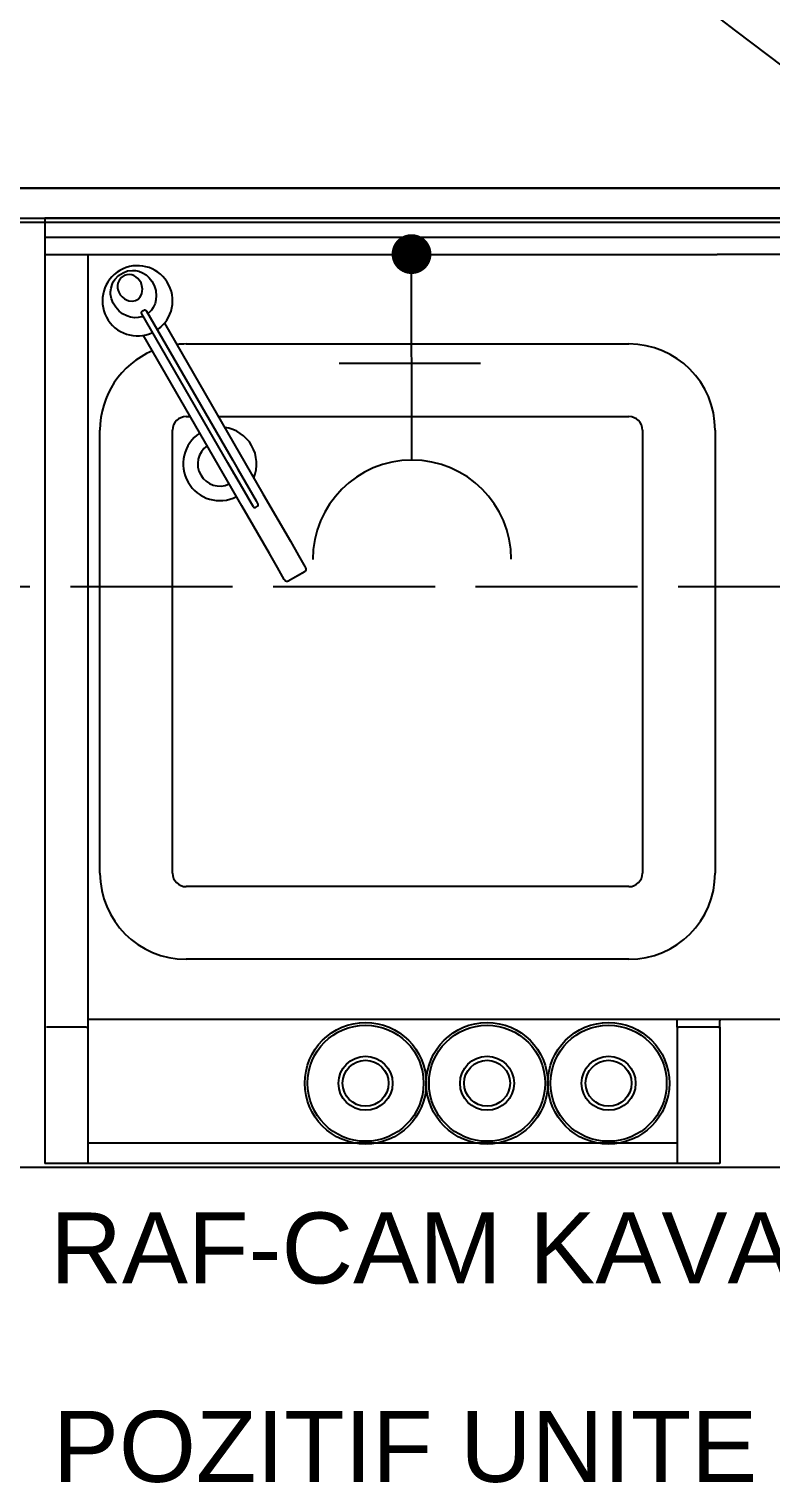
# Model space of a CAD drawing. Header units: millimetres. Extents: x 11848 to 21447, y 11375 to 20030.
# Drawn here: x 15783.6 to 15838.6, y 18267.6 to 18375.2 of the extents above; entities that cross this region are included whole.
import ezdxf

# ---------------------------------------------------------------- set-up
doc = ezdxf.new("R2010")
doc.units = ezdxf.units.MM
doc.linetypes.add('ACAD_ISO02W100', pattern=[15, 12, -3])
doc.layers.add('CZM DUVAR', color=32, linetype='Continuous', lineweight=30)
for name, color, linetype in [('CZM YAZI', 40, 'Continuous'), ('endustriyel', 251, 'Continuous'), ('SDB-E-PRIZ', 12, 'Continuous')]:
    doc.layers.add(name, color=color, linetype=linetype)
doc.styles.get("Standard").update_dxf_attribs({"font": 'arial.ttf'})

# ---------------------------------------------------------------- blocks, each defined once
blk = doc.blocks.new('KAHVE HAZIRLIK')
at = {"layer": 'endustriyel'}
for p, q in [((11220.58, 8487.99), (11220.58, 8417.99)), ((11395.58, 8487.99), (11220.58, 8487.99)), ((11220.58, 8486.58), (11395.58, 8486.58)), ((11220.58, 8485.29), (11270.38, 8485.29)), ((11223.76, 8485.29), (11223.76, 8428.09)), ((11345.78, 8485.29), (11270.38, 8485.29)), ((11270.38, 8485.29), (11270.38, 8485.29)), ((11270.38, 8485.29), (11270.38, 8485.29)), ((11234.13, 8469.88), (11227.77, 8480.91)), ((11228.11, 8481.11), (11234.48, 8470.08)), ((11229.44, 8480.21), (11236.73, 8467.58)), ((11235.17, 8466.68), (11227.88, 8479.31)), ((11231.04, 8478.67), (11263.84, 8478.67)), ((11224.66, 8439.49), (11224.66, 8472.29)), ((11230.04, 8439.49), (11230.04, 8472.29)), ((11231.04, 8473.29), (11231.36, 8473.29)), ((11233.44, 8473.29), (11263.84, 8473.29)), ((11264.84, 8472.29), (11264.84, 8439.49)), ((11270.22, 8472.29), (11270.22, 8439.49)), ((11234.92, 8468.52), (11234.13, 8469.88)), ((11234.48, 8470.08), (11235.27, 8468.72)), ((11234.8, 8468.73), (11234.53, 8469.19)), ((11234.88, 8469.39), (11235.15, 8468.93)), ((11235.88, 8466.85), (11234.8, 8468.73)), ((11235.15, 8468.93), (11236.23, 8467.05)), ((11236.23, 8467.05), (11236.36, 8466.81)), ((11236.73, 8467.58), (11238.76, 8464.06)), ((11237.21, 8463.16), (11235.17, 8466.68)), ((11236.02, 8466.61), (11235.88, 8466.85)), ((11236.02, 8466.62), (11236.01, 8466.62)), ((11236.03, 8466.6), (11236.02, 8466.62)), ((11236.17, 8466.56), (11236.34, 8466.66)), ((11236.36, 8466.82), (11236.38, 8466.8)), ((11236.36, 8466.82), (11236.36, 8466.82)), ((11238.76, 8464.06), (11239.36, 8463.02)), ((11237.8, 8462.12), (11237.21, 8463.16)), ((11239.36, 8463.02), (11239.87, 8462.14)), ((11238.31, 8461.24), (11237.8, 8462.12)), ((11238.6, 8461.12), (11239.83, 8461.83)), ((11238.61, 8461.13), (11239.82, 8461.83)), ((11239.83, 8461.83), (11239.82, 8461.83)), ((11239.87, 8462.14), (11239.9, 8462.09)), ((11238.34, 8461.19), (11238.31, 8461.24)), ((11238.61, 8461.13), (11238.6, 8461.12)), ((11263.84, 8438.49), (11231.04, 8438.49)), ((11263.84, 8433.11), (11231.04, 8433.11)), ((11223.76, 8428.68), (11392.4, 8428.68)), ((11267.4, 8428.55), (11267.4, 8428.68)), ((11267.4, 8428.09), (11267.4, 8428.55)), ((11270.58, 8428.68), (11270.58, 8428.55)), ((11270.58, 8428.09), (11270.58, 8428.55)), ((11223.64, 8428.09), (11220.7, 8428.09)), ((11223.64, 8428.09), (11223.76, 8428.09)), ((11223.76, 8428.09), (11223.76, 8417.99)), ((11267.4, 8428.09), (11267.4, 8417.99)), ((11267.4, 8428.09), (11267.52, 8428.09)), ((11270.46, 8428.09), (11267.52, 8428.09)), ((11270.46, 8428.09), (11270.58, 8428.09)), ((11270.58, 8428.09), (11270.58, 8417.99)), ((11267.4, 8419.49), (11223.76, 8419.49)), ((11223.76, 8417.99), (11220.58, 8417.99)), ((11270.58, 8417.99), (11223.76, 8417.99)), ((11270.46, 8417.99), (11267.52, 8417.99))]:
    blk.add_line(p, q, dxfattribs=at)
for points in [[(11227.79, 8480.69), (11227.74, 8480.68), (11227.49, 8480.62), (11227.23, 8480.61), (11226.93, 8480.65), (11226.64, 8480.75), (11226.34, 8480.9), (11226.07, 8481.11), (11225.83, 8481.39), (11225.63, 8481.7), (11225.52, 8482.01), (11225.45, 8482.35), (11225.45, 8482.52), (11225.48, 8482.8), (11225.56, 8483.08), (11225.65, 8483.27), (11225.77, 8483.45), (11226.04, 8483.73), (11226.38, 8483.95), (11226.71, 8484.08), (11227.06, 8484.12), (11227.3, 8484.11), (11227.54, 8484.06), (11227.82, 8483.95), (11228.08, 8483.78), (11228.31, 8483.58), (11228.51, 8483.33), (11228.68, 8483), (11228.8, 8482.62), (11228.8, 8482.58), (11228.83, 8482.27), (11228.81, 8481.94), (11228.74, 8481.66), (11228.61, 8481.38), (11228.47, 8481.17), (11228.28, 8480.98)], [(11227.8, 8482.74), (11227.77, 8482.97), (11227.7, 8483.19), (11227.6, 8483.37), (11227.46, 8483.53), (11227.32, 8483.64), (11227.16, 8483.73), (11227.02, 8483.78), (11226.87, 8483.81), (11226.65, 8483.79), (11226.45, 8483.73), (11226.27, 8483.61), (11226.25, 8483.6), (11226.1, 8483.42), (11225.99, 8483.17), (11225.96, 8483), (11225.97, 8482.82), (11225.99, 8482.71), (11226.06, 8482.51), (11226.16, 8482.32), (11226.3, 8482.16), (11226.48, 8482.01), (11226.63, 8481.93), (11226.8, 8481.87), (11227.07, 8481.84), (11227.28, 8481.88), (11227.49, 8481.99), (11227.64, 8482.15), (11227.76, 8482.39), (11227.79, 8482.57), (11227.8, 8482.74)], [(11227.77, 8480.91), (11227.74, 8480.96), (11227.74, 8481.01), (11227.75, 8481.05), (11227.76, 8481.07), (11227.77, 8481.08), (11227.78, 8481.09)], [(11227.95, 8481.19), (11227.87, 8481.13), (11227.78, 8481.09)], [(11227.95, 8481.19), (11227.97, 8481.2), (11227.98, 8481.2), (11228.01, 8481.2), (11228.04, 8481.18), (11228.08, 8481.16), (11228.11, 8481.12), (11228.11, 8481.11)], [(11228.25, 8480.87), (11228.24, 8480.89), (11228.24, 8480.9), (11228.24, 8480.91), (11228.24, 8480.93), (11228.25, 8480.94), (11228.26, 8480.95), (11228.27, 8480.97), (11228.28, 8480.98)], [(11227.79, 8480.69), (11227.81, 8480.7), (11227.83, 8480.7), (11227.84, 8480.7), (11227.86, 8480.7), (11227.87, 8480.7), (11227.88, 8480.69), (11227.89, 8480.68), (11227.9, 8480.67)], [(11229.19, 8479.84), (11229.17, 8479.87), (11229.14, 8479.9), (11229.14, 8479.9)], [(11228.33, 8479.34), (11228.31, 8479.37), (11228.3, 8479.41), (11228.3, 8479.41)]]:
    blk.add_lwpolyline(points, dxfattribs=at)
for centre, radius in [((11244.33, 8423.93), 4.5), ((11244.33, 8423.93), 4.3), ((11253.33, 8423.93), 4.5), ((11253.33, 8423.93), 4.3), ((11262.33, 8423.93), 4.5), ((11262.33, 8423.93), 4.3), ((11244.33, 8423.93), 2), ((11244.33, 8423.93), 1.7), ((11253.33, 8423.93), 2), ((11253.33, 8423.93), 1.7), ((11262.33, 8423.93), 2), ((11262.33, 8423.93), 1.7)]:
    blk.add_circle(centre, radius, dxfattribs=at)
for centre, radius, start, end in [((11227.44, 8481.87), 2.6, 304.4117, 295.5883), ((11231.04, 8472.29), 6.38, 113.0472, 180), ((11231.04, 8472.29), 6.38, 90, 96.2227), ((11263.84, 8472.29), 6.38, 0, 90), ((11231.04, 8472.29), 1, 90, 180), ((11233.54, 8469.79), 2.72, 337.5724, 82.4276), ((11263.84, 8472.29), 1, 0, 90), ((11233.54, 8469.79), 2.72, 123.0108, 296.9892), ((11233.54, 8469.79), 1.64, 124.9816, 295.0184), ((11236.12, 8466.65), 0.1, 210, 300), ((11236.29, 8466.75), 0.1, 300, 30), ((11239.74, 8462), 0.189, 296.8074, 30.4124), ((11238.51, 8461.29), 0.189, 209.5983, 303.1819), ((11231.04, 8439.49), 6.38, 180, 270), ((11231.04, 8439.49), 1, 180, 270), ((11263.84, 8439.49), 6.38, 270, 0), ((11263.84, 8439.49), 1, 270, 0)]:
    blk.add_arc(centre, radius, start, end, dxfattribs=at)
blk = doc.blocks.new('220V_Genel_Amaçlý_Priz')
for p, q in [((1251.6, 5947.5, -277.21), (1251.6, 5957.95, -277.21)), ((1258.79, 5952.86, -277.21), (1243.52, 5952.86, -277.21))]:
    blk.add_line(p, q)
at = {"const_width": 1.48, "elevation": -277.21}
blk.add_lwpolyline([(1244.26, 5952.86, 1), (1242.79, 5952.86, 1)], format="xyb", close=True, dxfattribs=at)
blk.add_arc((1266.13, 5952.86, -277.21), 7.35, 90, 270)

msp = doc.modelspace()

# ---------------------------------------------------------------- linework, layer by layer
msp.add_circle((16058.838, 18666.234), 366.622)
at = {"layer": 'CZM DUVAR'}
msp.add_line((15520.528, 18363.463), (16125.218, 18363.463), dxfattribs=at)
at = {"layer": 'endustriyel'}
msp.add_line((15660.788, 18361.238), (16024.788, 18361.238), dxfattribs=at)
at = {"layer": 'endustriyel', "linetype": 'ACAD_ISO02W100'}
msp.add_line((15993.681, 18333.938), (15523.681, 18333.938), dxfattribs=at)
at = {"layer": 'endustriyel'}
msp.add_lwpolyline([(15523.681, 18360.941), (15993.681, 18360.941), (15993.681, 18290.941), (15523.681, 18290.941)], close=True, dxfattribs=at)

# ---------------------------------------------------------------- block references
at = {"layer": 'CZM YAZI'}
msp.add_blockref('KAHVE HAZIRLIK', (4564.205, 9873.25), dxfattribs=at)
at = {"layer": 'SDB-E-PRIZ', "rotation": 270.092751076998}
msp.add_blockref('220V_Genel_Amaçlý_Priz', (9857.075, 19592.462, 277.209), dxfattribs=at)

# ---------------------------------------------------------------- texts
at = {"layer": 'CZM YAZI', "char_height": 5.2536, "attachment_point": 1}
for s, insert in [('RAF-CAM KAVANOZLAR(BITKI CAYLARI ICIN UST RAFLAR(2))', (15785.191, 18287.611)), ('BU TEZGAHIN ALTI +4C SOGUTMALI POZITIF UNITE OLACAK', (15655.502, 18272.914))]:
    msp.add_mtext_dynamic_manual_height_columns(s, width=251.88439, gutter_width=1, heights=[0], dxfattribs=dict(at, insert=insert))

doc.saveas('drawing.dxf')
